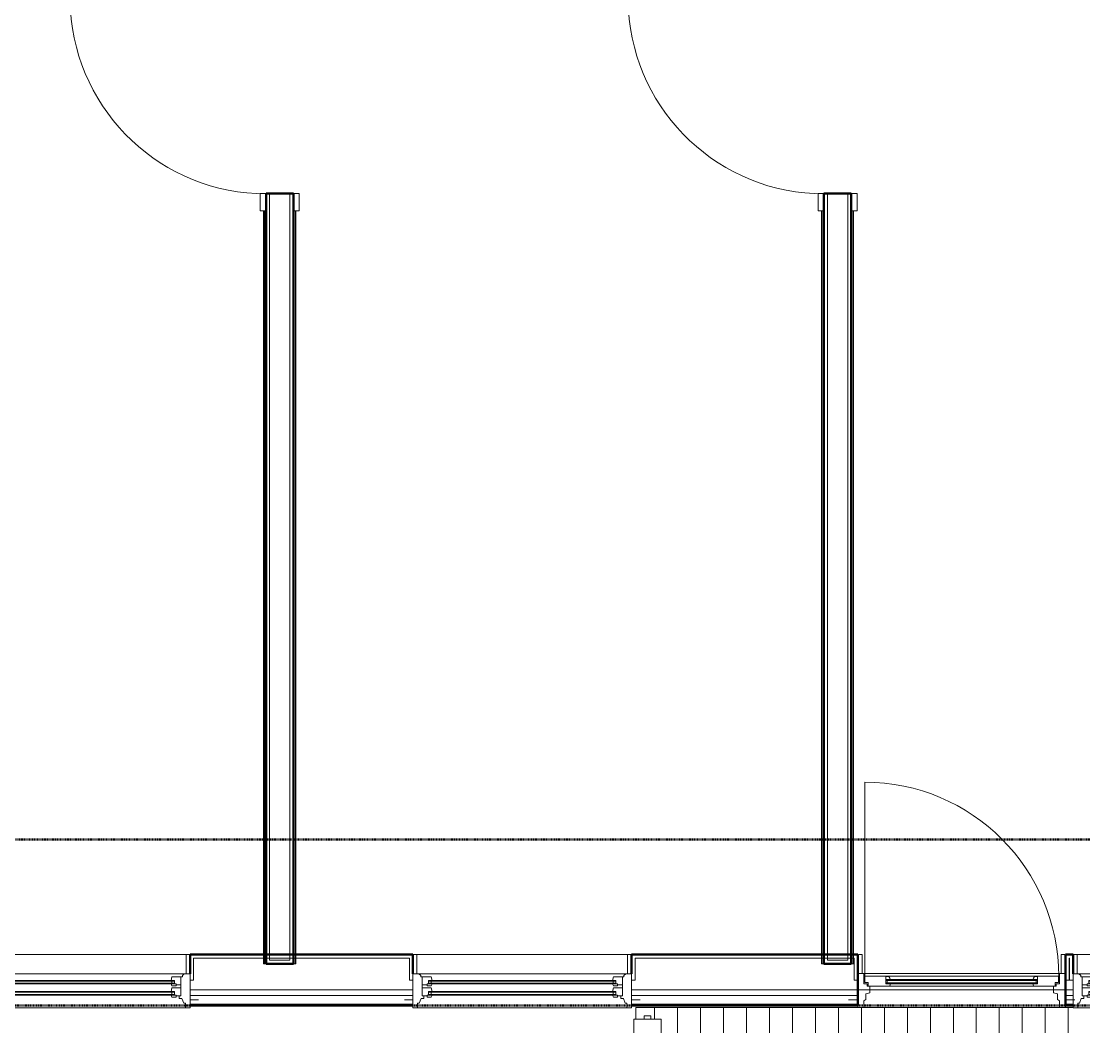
# Model space of a CAD drawing. Header units: inches. Extents: x -4235 to -464, y 9767 to 12344.
# Drawn here: x -2436.7 to -2251.9, y 9976.5 to 10151.4 of the extents above; entities that cross this region are included whole.
import ezdxf

# ---------------------------------------------------------------- set-up
doc = ezdxf.new("R2010")
doc.units = ezdxf.units.IN
doc.header["$MEASUREMENT"] = 0
doc.linetypes.add('Dash 1_16_', pattern=[0.125, 0.0625, -0.0625])
for name, color, linetype, lineweight in [('0-1', 7, 'Continuous', 5), ('0-2', 254, 'Continuous', 9), ('A-DOOR-1', 7, 'Continuous', 9), ('A-DOOR-2', 130, 'Continuous', 20), ('A-DOOR-4', 31, 'Continuous', 9), ('A-DOOR-5', 31, 'Continuous', 20), ('A-DOOR-FRAM', 31, 'Continuous', 20), ('A-DOOR-FRAM-1', 130, 'Continuous', 20), ('A-DOOR-FRAM-2', 31, 'Continuous', 9), ('A-DOOR-GLAZ', 31, 'Continuous', 9), ('A-FLOR-4', 192, 'Continuous', 9), ('A-FLOR-HRAL', 11, 'Continuous', 9), ('A-FLOR-PATT-1', 9, 'Continuous', 9), ('A-GLAZ-1', 151, 'Continuous', 9), ('A-GLAZ-2', 151, 'Continuous', 20), ('A-WALL', 113, 'Continuous', 13), ('A-WALL-1', 250, 'Continuous', 50), ('A-WALL-2', 50, 'Continuous', 13), ('A-WALL-3', 10, 'Continuous', 9), ('A-WALL-4', 254, 'Continuous', 9), ('A-WALL-5', 7, 'Continuous', 9), ('A-WALL-6', 113, 'Continuous', 9), ('A-WALL-7', 113, 'Continuous', 50), ('C-PROP-LINE-1', 91, 'Dash 1_16_', 50)]:
    doc.layers.add(name, color=color, linetype=linetype, lineweight=lineweight)

# ---------------------------------------------------------------- blocks, each defined once
blk = doc.blocks.new('SWING - SINGLE - FLUSH - 2-10 x 6-8 - PRIVACY-3199407-BACKGROUND - 2ND FLOOR')
at = {"layer": 'A-DOOR-1'}
blk.add_arc((17, 2.37), 34.07, 93.3657, 180, dxfattribs=at)
at = {"layer": 'A-DOOR-2'}
for p, q in [((15, 2.37), (15, 36.38)), ((17, 36.38), (15, 36.38)), ((17, 2.37), (17, 36.38)), ((17, 2.37), (15, 2.37))]:
    blk.add_line(p, q, dxfattribs=at)
at = {"layer": 'A-DOOR-FRAM-1'}
for p, q in [((-17, 3.37), (-20, 3.37)), ((-20, 3.37), (-20, 2.37)), ((-20, 2.37), (-17, 2.37)), ((-17, 2.37), (-17, 3.37)), ((20, 3.37), (17, 3.37)), ((17, 3.37), (17, 2.37)), ((17, 2.37), (20, 2.37)), ((20, 2.37), (20, 3.37)), ((-17, -2.38), (-20, -2.38)), ((-20, -2.38), (-20, -3.38)), ((-20, -3.38), (-17, -3.38)), ((-17, -3.38), (-17, -2.38)), ((20, -2.38), (17, -2.38)), ((17, -2.38), (17, -3.38)), ((17, -3.38), (20, -3.38)), ((20, -3.38), (20, -2.38))]:
    blk.add_line(p, q, dxfattribs=at)
blk = doc.blocks.new('Basic Wall _ INT - W4BØF - _5_8 GYP - 2X4 WOOD_BATT_ - 5_8 GYP_ - ___-2694665-BACKGROUND - 2ND FLOOR')
at = {"layer": 'A-WALL-3'}
for p, q in [((-2389.37, 10118.45), (-2389.37, 10121.45)), ((-2389.37, 9987.44), (-2389.37, 9989.06)), ((-2389.37, 9987.44), (-2389.35, 9987.44)), ((-2389.23, 9987.44), (-2389.17, 9987.44)), ((-2389.17, 9987.44), (-2389.02, 9987.44)), ((-2389.02, 9989.06), (-2389.02, 9987.44)), ((-2389.02, 9987.44), (-2388.96, 9987.44))]:
    blk.add_line(p, q, dxfattribs=at)
at = {"layer": 'A-WALL-4'}
for p, q in [((-2389.37, 9989.06), (-2389.37, 10118.45)), ((-2389.02, 10118.45), (-2389.02, 9989.06)), ((-2389.33, 9987.44), (-2389.37, 9987.44)), ((-2389.31, 9987.44), (-2389.33, 9987.44)), ((-2389.29, 9987.44), (-2389.31, 9987.44)), ((-2389.25, 9987.44), (-2389.29, 9987.44)), ((-2389.25, 9987.44), (-2389.25, 9989.06)), ((-2389.23, 9987.44), (-2389.25, 9987.44)), ((-2389.17, 9987.44), (-2389.23, 9987.44)), ((-2388.96, 9987.44), (-2389.17, 9987.44)), ((-2388.96, 9989.06), (-2388.96, 9987.44))]:
    blk.add_line(p, q, dxfattribs=at)
at = {"layer": 'A-WALL-5'}
for p, q in [((-2389.25, 9989.06), (-2389.25, 10118.45)), ((-2388.96, 10118.45), (-2388.96, 9989.06))]:
    blk.add_line(p, q, dxfattribs=at)
blk = doc.blocks.new('Basic Wall _ INT - W4BØF - _5_8 GYP - 2X4 WOOD_BATT_ - 5_8 GYP_ - ___-2694666-BACKGROUND - 2ND FLOOR')
at = {"layer": 'A-WALL-3'}
for p, q in [((-2394.12, 10118.45), (-2394.12, 10121.45)), ((-2394.54, 9987.44), (-2394.47, 9987.44)), ((-2394.47, 9989.06), (-2394.47, 9987.44)), ((-2394.47, 9987.44), (-2394.33, 9987.44)), ((-2394.33, 9987.44), (-2394.26, 9987.44)), ((-2394.15, 9987.44), (-2394.12, 9987.44)), ((-2394.12, 9987.44), (-2394.12, 9989.06))]:
    blk.add_line(p, q, dxfattribs=at)
at = {"layer": 'A-WALL-4'}
for p, q in [((-2394.47, 10118.45), (-2394.47, 9989.06)), ((-2394.12, 9989.06), (-2394.12, 10118.45)), ((-2394.54, 9989.06), (-2394.54, 9987.44)), ((-2394.25, 9987.44), (-2394.54, 9987.44)), ((-2394.25, 9989.06), (-2394.25, 9987.44)), ((-2394.17, 9987.44), (-2394.25, 9987.44)), ((-2394.12, 9987.44), (-2394.17, 9987.44))]:
    blk.add_line(p, q, dxfattribs=at)
at = {"layer": 'A-WALL-5'}
for p, q in [((-2394.54, 10118.45), (-2394.54, 9989.06)), ((-2394.25, 10118.45), (-2394.25, 9989.06))]:
    blk.add_line(p, q, dxfattribs=at)
blk = doc.blocks.new('Basic Wall _ INT - W4BØF - _5_8 GYP - 2X4 WOOD_BATT_ - 5_8 GYP_ - ___-2694688-BACKGROUND - 2ND FLOOR')
at = {"layer": 'A-WALL-3'}
for p, q in [((-2297.42, 10185.85), (-2297.49, 10185.82)), ((-2297.28, 10185.91), (-2297.42, 10185.85)), ((-2297.21, 10185.94), (-2297.28, 10185.91)), ((-2297.07, 10185.99), (-2297.1, 10185.98)), ((-2297.42, 10167.17), (-2297.42, 10167.05)), ((-2297.42, 10167.05), (-2297.42, 10166.96)), ((-2297.42, 10166.96), (-2297.42, 10166.9)), ((-2297.42, 10166.75), (-2297.42, 10158.45)), ((-2297.07, 10158.45), (-2297.07, 10166.75)), ((-2297.07, 10118.45), (-2297.07, 10121.45)), ((-2297.49, 9987.44), (-2297.42, 9987.44)), ((-2297.42, 9989.06), (-2297.42, 9987.44)), ((-2297.42, 9987.44), (-2297.28, 9987.44)), ((-2297.28, 9987.44), (-2297.21, 9987.44)), ((-2297.1, 9987.44), (-2297.07, 9987.44)), ((-2297.07, 9987.44), (-2297.07, 9989.06))]:
    blk.add_line(p, q, dxfattribs=at)
at = {"layer": 'A-WALL-4'}
for p, q in [((-2297.42, 10185.85), (-2297.42, 10167.17)), ((-2297.07, 10166.75), (-2297.07, 10185.99)), ((-2297.49, 10167.17), (-2297.49, 10167.05)), ((-2297.49, 10167.05), (-2297.49, 10166.96)), ((-2297.49, 10166.96), (-2297.49, 10166.9)), ((-2297.49, 10166.75), (-2297.49, 10158.45)), ((-2297.2, 10166.75), (-2297.2, 10158.9)), ((-2297.2, 10158.88), (-2297.2, 10158.45)), ((-2297.42, 10118.45), (-2297.42, 9989.06)), ((-2297.07, 9989.06), (-2297.07, 10118.45)), ((-2297.49, 9989.06), (-2297.49, 9987.44)), ((-2297.2, 9987.44), (-2297.49, 9987.44)), ((-2297.2, 9989.06), (-2297.2, 9987.44)), ((-2297.12, 9987.44), (-2297.2, 9987.44)), ((-2297.07, 9987.44), (-2297.12, 9987.44))]:
    blk.add_line(p, q, dxfattribs=at)
at = {"layer": 'A-WALL-5'}
for p, q in [((-2297.49, 10185.82), (-2297.49, 10167.17)), ((-2297.2, 10185.94), (-2297.2, 10166.75)), ((-2297.49, 10118.45), (-2297.49, 9989.06)), ((-2297.2, 10118.45), (-2297.2, 9989.06))]:
    blk.add_line(p, q, dxfattribs=at)
at = {"layer": 'A-WALL-5', "flags": 128}
for points in [[(-2297.49, 10185.82), (-2297.37, 10185.87), (-2297.28, 10185.91), (-2297.22, 10185.93), (-2297.2, 10185.94)], [(-2297.2, 10185.94), (-2297.2, 10185.94), (-2297.19, 10185.95), (-2297.17, 10185.95), (-2297.16, 10185.96), (-2297.14, 10185.97), (-2297.12, 10185.98)]]:
    blk.add_lwpolyline(points, dxfattribs=at)
blk = doc.blocks.new('Basic Wall _ INT - W4BØF - _5_8 GYP - 2X4 WOOD_BATT_ - 5_8 GYP_ - ___-2694687-BACKGROUND - 2ND FLOOR')
at = {"layer": 'A-WALL-3'}
for p, q in [((-2292.3, 10187.97), (-2292.32, 10187.96)), ((-2292.12, 10188.05), (-2292.18, 10188.02)), ((-2291.97, 10188.11), (-2292.12, 10188.05)), ((-2291.91, 10188.13), (-2291.97, 10188.11)), ((-2292.32, 10155.45), (-2292.32, 10158.45)), ((-2292.32, 10118.45), (-2292.32, 10121.45)), ((-2292.32, 9987.44), (-2292.32, 9989.05)), ((-2292.32, 9987.44), (-2292.3, 9987.44)), ((-2292.18, 9987.44), (-2292.12, 9987.44)), ((-2292.12, 9987.44), (-2291.97, 9987.44)), ((-2291.97, 9989.05), (-2291.97, 9987.44)), ((-2291.97, 9987.44), (-2291.91, 9987.44))]:
    blk.add_line(p, q, dxfattribs=at)
at = {"layer": 'A-WALL-4'}
for p, q in [((-2292.32, 10158.45), (-2292.32, 10187.96)), ((-2291.97, 10188.11), (-2291.97, 10158.45)), ((-2292.32, 9989.06), (-2292.32, 10118.45)), ((-2291.97, 10118.45), (-2291.97, 9989.06)), ((-2292.28, 9987.44), (-2292.32, 9987.44)), ((-2292.2, 9987.44), (-2292.28, 9987.44)), ((-2292.2, 9987.44), (-2292.2, 9989.05)), ((-2291.91, 9987.44), (-2292.2, 9987.44)), ((-2291.91, 9989.05), (-2291.91, 9987.44))]:
    blk.add_line(p, q, dxfattribs=at)
at = {"layer": 'A-WALL-5'}
for p, q in [((-2292.2, 10158.45), (-2292.2, 10188.01)), ((-2291.91, 10188.13), (-2291.91, 10158.45)), ((-2292.2, 9989.06), (-2292.2, 10118.45)), ((-2291.91, 10118.45), (-2291.91, 9989.06))]:
    blk.add_line(p, q, dxfattribs=at)
at = {"layer": 'A-WALL-5', "flags": 128}
for points in [[(-2292.28, 10187.98), (-2292.26, 10187.99), (-2292.24, 10188), (-2292.22, 10188), (-2292.21, 10188.01), (-2292.2, 10188.01), (-2292.2, 10188.01)], [(-2292.2, 10188.01), (-2292.18, 10188.02), (-2292.12, 10188.05), (-2292.03, 10188.08), (-2291.91, 10188.13)]]:
    blk.add_lwpolyline(points, dxfattribs=at)
blk = doc.blocks.new('CTR - 1st Phase - Unit Layouts_rvt-1-BACKGROUND - 2ND FLOOR')
at = {"layer": 'A-WALL-1'}
for p, q in [((-2394.12, 10121.45), (-2394.12, 9987.44)), ((-2389.37, 10121.45), (-2394.12, 10121.45)), ((-2389.37, 9987.44), (-2389.37, 10121.45)), ((-2297.07, 10121.45), (-2297.07, 9987.44)), ((-2292.32, 10121.45), (-2297.07, 10121.45)), ((-2292.32, 9987.44), (-2292.32, 10121.45)), ((-2394.12, 9987.44), (-2393.5, 9987.44)), ((-2393.5, 9987.44), (-2390, 9987.44)), ((-2390, 9987.44), (-2389.37, 9987.44)), ((-2297.07, 9987.44), (-2296.45, 9987.44)), ((-2296.45, 9987.44), (-2292.95, 9987.44)), ((-2292.95, 9987.44), (-2292.32, 9987.44))]:
    blk.add_line(p, q, dxfattribs=at)
at = {"layer": 'A-WALL-2'}
for p, q in [((-2393.5, 9988.06), (-2393.5, 10121.45)), ((-2390, 9988.06), (-2390, 10121.45)), ((-2296.45, 9988.06), (-2296.45, 10121.45)), ((-2292.95, 9988.06), (-2292.95, 10121.45)), ((-2393.5, 9988.06), (-2390, 9988.06)), ((-2296.45, 9988.06), (-2292.95, 9988.06))]:
    blk.add_line(p, q, dxfattribs=at)
at = {"layer": 'A-WALL-3'}
for p, q in [((-2394.12, 10121.45), (-2394.12, 10118.45)), ((-2389.37, 10118.45), (-2389.37, 10121.45)), ((-2297.07, 10121.45), (-2297.07, 10118.45)), ((-2292.32, 10118.45), (-2292.32, 10121.45)), ((-2394.12, 10118.45), (-2394.12, 9989.06)), ((-2389.37, 9989.06), (-2389.37, 10118.45)), ((-2297.07, 10118.45), (-2297.07, 9989.06)), ((-2292.32, 9989.06), (-2292.32, 10118.45)), ((-2394.12, 9989.06), (-2394.12, 9987.44)), ((-2389.37, 9987.44), (-2394.12, 9987.44)), ((-2389.37, 9987.44), (-2389.37, 9989.06)), ((-2297.07, 9989.06), (-2297.07, 9987.44)), ((-2292.32, 9987.44), (-2297.07, 9987.44)), ((-2292.32, 9987.44), (-2292.32, 9989.05))]:
    blk.add_line(p, q, dxfattribs=at)
at = {"layer": 'A-WALL-4'}
for p, q in [((-2394.12, 10121.45), (-2389.37, 10121.45)), ((-2297.07, 10121.45), (-2292.32, 10121.45))]:
    blk.add_line(p, q, dxfattribs=at)
at = {"layer": '0-2'}
for name in ['Basic Wall _ INT - W4BØF - _5_8 GYP - 2X4 WOOD_BATT_ - 5_8 GYP_ - ___-2694687-BACKGROUND - 2ND FLOOR', 'Basic Wall _ INT - W4BØF - _5_8 GYP - 2X4 WOOD_BATT_ - 5_8 GYP_ - ___-2694688-BACKGROUND - 2ND FLOOR', 'Basic Wall _ INT - W4BØF - _5_8 GYP - 2X4 WOOD_BATT_ - 5_8 GYP_ - ___-2694666-BACKGROUND - 2ND FLOOR', 'Basic Wall _ INT - W4BØF - _5_8 GYP - 2X4 WOOD_BATT_ - 5_8 GYP_ - ___-2694665-BACKGROUND - 2ND FLOOR']:
    blk.add_blockref(name, (0, 0), dxfattribs=at)
for p, rotation in [((-2391.75, 10138.45), 90.00000000002112), ((-2294.7, 10138.45), 89.99999999994733)]:
    blk.add_blockref('SWING - SINGLE - FLUSH - 2-10 x 6-8 - PRIVACY-3199407-BACKGROUND - 2ND FLOOR', p, dxfattribs=dict(at, rotation=rotation))
blk = doc.blocks.new('Door-Inswing-Andersen-400_Series-Single - 3_ 0-1_8_ x custom height - 2ND FLOOR-2896157-BACKGROUND - 2ND FLOOR')
at = {"layer": 'A-DOOR-4'}
blk.add_line((16.87, -0.66), (16.87, -34.41), dxfattribs=at)
blk.add_arc((16.87, -0.66), 33.75, 180, 270, dxfattribs=at)
at = {"layer": 'A-DOOR-5'}
for p, q in [((-16.26, 0.42), (-16.87, 0.41)), ((-16.87, 0.41), (-16.87, -0.66)), ((-16.26, 1.06), (-16.26, 0.42)), ((-16.26, 1.06), (-12.44, 1.06)), ((-13.19, 0.66), (-12.44, 0.66)), ((-13.19, -0.66), (-13.19, 0.66)), ((-12.44, 0.75), (-12.47, 1.06)), ((12.44, 1.06), (-12.44, 1.06)), ((-12.44, 0.66), (-12.44, 0.75)), ((16.26, 1.06), (12.44, 1.06)), ((12.44, 0.75), (12.47, 1.06)), ((12.44, 0.66), (12.44, 0.75)), ((13.19, 0.66), (12.44, 0.66)), ((13.19, -0.66), (13.19, 0.66)), ((16.26, 1.06), (16.26, 0.42)), ((16.26, 0.42), (16.87, 0.41)), ((16.87, 0.41), (16.87, -0.66)), ((-16.87, -0.66), (-12.44, -0.66)), ((-12.44, -0.09), (-13.19, -0.09)), ((-13.19, -0.59), (-12.67, -0.59)), ((-13.19, -0.66), (-13.19, -0.59)), ((-12.67, -0.59), (-12.47, -0.34)), ((-12.47, -0.34), (-12.44, -0.16)), ((-12.44, -0.16), (-12.44, -0.09)), ((12.44, -0.66), (-12.44, -0.66)), ((12.44, -0.09), (13.19, -0.09)), ((12.44, -0.16), (12.44, -0.09)), ((12.47, -0.34), (12.44, -0.16)), ((16.87, -0.66), (12.44, -0.66)), ((12.67, -0.59), (12.47, -0.34)), ((13.19, -0.59), (12.67, -0.59)), ((13.19, -0.66), (13.19, -0.59))]:
    blk.add_line(p, q, dxfattribs=at)
at = {"layer": 'A-DOOR-FRAM'}
for p, q in [((-18.06, 4.8), (-18.06, 4.44)), ((-18.06, 4.75), (-18.06, -1.13)), ((-18.06, 4.75), (-17.03, 4.75)), ((-18.06, 4.44), (-18.06, -1.13)), ((-17.03, 3.63), (-17.03, 4.75)), ((17.03, 3.63), (17.03, 4.75)), ((18.06, 4.75), (17.03, 4.75)), ((18.06, 4.44), (18.06, 4.8)), ((18.06, 4.75), (18.06, -1.13)), ((18.06, -1.13), (18.06, 4.44)), ((-19.69, 3.44), (-18.06, 3.44)), ((-16.69, 3.39), (-17.03, 3.63)), ((-16.69, 2.39), (-16.69, 3.39)), ((-16, 2.23), (-16.69, 2.39)), ((-16, 1.09), (-16, 2.23)), ((16, 2.23), (16.69, 2.39)), ((16, 1.09), (16, 2.23)), ((16.69, 3.39), (17.03, 3.63)), ((16.69, 2.39), (16.69, 3.39)), ((19.69, 3.44), (18.06, 3.44)), ((-17.03, 0.66), (-16.45, 0.66)), ((-17.03, -1.13), (-17.03, 0.66)), ((-16.45, 0.66), (-16.45, 1.09)), ((-16.45, 1.09), (-16, 1.09)), ((16.45, 1.09), (16, 1.09)), ((16.45, 0.66), (16.45, 1.09)), ((17.03, 0.66), (16.45, 0.66)), ((17.03, -1.13), (17.03, 0.66)), ((-18.06, -1.13), (-17.94, -1.13)), ((-17.69, -1.13), (-18.06, -1.13)), ((-18.06, -1.13), (-17.03, -1.13)), ((-17.31, -1.13), (17.31, -1.13)), ((18.06, -1.13), (17.03, -1.13)), ((17.94, -1.13), (18.06, -1.13))]:
    blk.add_line(p, q, dxfattribs=at)
at = {"layer": 'A-DOOR-FRAM-2'}
for p, q in [((-17.31, -1.13), (-17.94, -1.13)), ((-17.94, -1.13), (-17.94, -4.44)), ((-17.31, -4.44), (-17.31, -1.13)), ((17.94, -1.13), (17.31, -1.13)), ((17.31, -1.13), (17.31, -4.44)), ((17.94, -4.44), (17.94, -1.13)), ((-17.94, -4.44), (-17.31, -4.44)), ((17.31, -4.44), (17.94, -4.44))]:
    blk.add_line(p, q, dxfattribs=at)
at = {"layer": 'A-DOOR-GLAZ'}
for p, q in [((-12.44, 0.5), (-13.19, 0.5)), ((-13.19, 0.06), (-12.44, 0.06)), ((-12.98, 0.5), (-12.98, 0.06)), ((12.44, 0.66), (-12.44, 0.66)), ((12.44, 0.5), (-12.44, 0.5)), ((12.44, 0.06), (-12.44, 0.06)), ((12.44, 0.5), (13.19, 0.5)), ((13.19, 0.06), (12.44, 0.06)), ((12.98, 0.5), (12.98, 0.06)), ((12.44, -0.09), (-12.44, -0.09))]:
    blk.add_line(p, q, dxfattribs=at)
blk = doc.blocks.new('Window-Double_Hung-Andersen-400_Series-Tilt_Wash - DOUBLE HUNG - REVERSE COTTAGE - 2ND FLOOR-2888952-BACKGROUND - 2ND FLOOR')
at = {"layer": 'A-GLAZ-1'}
for p, q in [((-19.01, 2.44), (-19.01, 3.94)), ((-19.01, 3.94), (-18.95, 3.94)), ((-18.95, 4.44), (18.95, 4.44)), ((-18.95, 1.06), (-18.95, 4.44)), ((-18.32, 1.06), (-18.32, 4.44)), ((18.32, 1.06), (18.32, 4.44)), ((18.95, 4.44), (18.95, 1.06)), ((18.95, 3.94), (19.01, 3.94)), ((19.01, 3.94), (19.01, 2.44)), ((-18.95, 2.44), (-19.01, 2.44)), ((19.01, 2.44), (18.95, 2.44)), ((18.95, 1.06), (-18.95, 1.06)), ((-16.29, -0.19), (-15.7, -0.19)), ((-16.29, -0.56), (-15.7, -0.56)), ((-15.82, -0.56), (-15.82, -0.19)), ((-15.7, -0.06), (15.7, -0.06)), ((-15.7, -0.19), (15.7, -0.19)), ((-15.7, -0.56), (15.7, -0.56)), ((-15.7, -0.69), (15.7, -0.69)), ((16.29, -0.19), (15.7, -0.19)), ((16.29, -0.56), (15.7, -0.56)), ((15.82, -0.56), (15.82, -0.19)), ((-16.29, -2.13), (-15.7, -2.13)), ((-16.29, -2.5), (-15.7, -2.5)), ((-15.82, -2.5), (-15.82, -2.13)), ((-15.7, -2), (15.7, -2)), ((-15.7, -2.13), (15.7, -2.13)), ((-15.7, -2.5), (15.7, -2.5)), ((-15.7, -2.63), (15.7, -2.63)), ((16.29, -2.13), (15.7, -2.13)), ((16.29, -2.5), (15.7, -2.5)), ((15.82, -2.5), (15.82, -2.13))]:
    blk.add_line(p, q, dxfattribs=at)
at = {"layer": 'A-GLAZ-2'}
for p, q in [((-19.01, 1.06), (19.01, 1.06)), ((-19.01, -4.81), (-19.01, 1.06)), ((-17.67, 0.78), (-18, 1.06)), ((-17.67, 0.78), (-17.67, 0.56)), ((-17.67, 0.56), (-15.86, 0.56)), ((-17.42, -2.75), (-17.42, 0.56)), ((-15.86, 0.56), (-15.7, -0.06)), ((15.86, 0.56), (15.7, -0.06)), ((17.67, 0.56), (15.86, 0.56)), ((17.42, -2.75), (17.42, 0.56)), ((17.67, 0.78), (18, 1.06)), ((17.67, 0.78), (17.67, 0.56)), ((19.01, 1.06), (19.01, -4.81)), ((-17.42, -0.81), (-16.57, -0.81)), ((-17.42, -1.38), (-15.86, -1.38)), ((-16.57, -0.69), (-16.57, -1.03)), ((-15.7, -0.69), (-16.57, -0.69)), ((-15.86, -1.03), (-16.57, -1.03)), ((-16.29, -0.69), (-16.29, -0.06)), ((-15.7, -0.06), (-16.29, -0.06)), ((-15.86, -1.03), (-15.7, -0.69)), ((-15.86, -1.38), (-15.7, -2)), ((15.7, -0.06), (16.29, -0.06)), ((15.86, -1.03), (15.7, -0.69)), ((15.7, -0.69), (16.57, -0.69)), ((15.86, -1.38), (15.7, -2)), ((15.86, -1.03), (16.57, -1.03)), ((17.42, -1.38), (15.86, -1.38)), ((16.29, -0.69), (16.29, -0.06)), ((16.57, -0.69), (16.57, -1.03)), ((17.42, -0.81), (16.57, -0.81)), ((-19.01, -3.44), (-20.51, -3.44)), ((-17.92, -4), (-17.61, -3.19)), ((-17.61, -3.19), (-17.14, -3.19)), ((-17.42, -2.75), (-16.57, -2.75)), ((-17.14, -3.19), (-17.14, -2.75)), ((-16.57, -2.63), (-16.57, -2.97)), ((-15.7, -2.63), (-16.57, -2.63)), ((-15.86, -2.97), (-16.57, -2.97)), ((-16.29, -2.63), (-16.29, -2)), ((-15.7, -2), (-16.29, -2)), ((-15.86, -2.97), (-15.7, -2.63)), ((15.7, -2), (16.29, -2)), ((15.86, -2.97), (15.7, -2.63)), ((15.7, -2.63), (16.57, -2.63)), ((15.86, -2.97), (16.57, -2.97)), ((16.29, -2.63), (16.29, -2)), ((16.57, -2.63), (16.57, -2.97)), ((17.42, -2.75), (16.57, -2.75)), ((17.14, -3.19), (17.14, -2.75)), ((17.61, -3.19), (17.14, -3.19)), ((17.92, -4), (17.61, -3.19)), ((19.01, -3.44), (20.51, -3.44)), ((19.01, -4.81), (-19.01, -4.81)), ((-18.2, -4), (-17.92, -4)), ((-18.2, -4.81), (-18.2, -4)), ((18.2, -4), (17.92, -4)), ((18.2, -4.81), (18.2, -4))]:
    blk.add_line(p, q, dxfattribs=at)
blk = doc.blocks.new('Railing - Baluster_01-2700443-BACKGROUND - 2ND FLOOR')
at = {"layer": 'A-FLOR-HRAL'}
for p, q in [((-0.59, 1.18), (0.59, 1.18)), ((-0.59, 0.59), (-0.59, 1.18)), ((0.59, 1.18), (0.59, 0.59))]:
    blk.add_line(p, q, dxfattribs=at)
blk = doc.blocks.new('Railing - Railing-2700276-BACKGROUND - 2ND FLOOR')
at = {"layer": 'A-FLOR-HRAL'}
for p, q in [((-2330.14, 9977.83), (-2330.14, 9926.58)), ((-2330.14, 9977.83), (-2329.66, 9977.83)), ((-2329.66, 9977.83), (-2325.88, 9977.83)), ((-2325.88, 9977.83), (-2325.41, 9977.83)), ((-2325.41, 9931.3), (-2325.41, 9977.83)), ((-2220.81, 9977.83), (-2220.81, 9931.3)), ((-2220.81, 9977.83), (-2220.34, 9977.83)), ((-2220.34, 9977.83), (-2216.56, 9977.83)), ((-2216.56, 9977.83), (-2216.09, 9977.83)), ((-2216.09, 9926.58), (-2216.09, 9977.83)), ((-2220.81, 9931.3), (-2325.41, 9931.3)), ((-2330.14, 9926.58), (-2216.09, 9926.58))]:
    blk.add_line(p, q, dxfattribs=at)
for points, knots in [([(-2325.88, 9930.83), (-2325.84, 9930.87), (-2325.78, 9930.93), (-2325.7, 9931.01), (-2325.66, 9931.06), (-2325.62, 9931.09), (-2325.59, 9931.13), (-2325.56, 9931.16), (-2325.53, 9931.18), (-2325.5, 9931.21), (-2325.47, 9931.24), (-2325.45, 9931.27), (-2325.42, 9931.29), (-2325.41, 9931.3), (-2325.41, 9931.3)], [0, 0, 0, 0, 0.166667, 0.25, 0.333333, 0.375, 0.416667, 0.5, 0.541667, 0.583333, 0.666667, 0.75, 0.833333, 1, 1, 1, 1]), ([(-2220.34, 9930.83), (-2220.38, 9930.87), (-2220.44, 9930.93), (-2220.52, 9931.01), (-2220.57, 9931.06), (-2220.6, 9931.09), (-2220.63, 9931.13), (-2220.67, 9931.16), (-2220.69, 9931.18), (-2220.72, 9931.21), (-2220.75, 9931.24), (-2220.78, 9931.27), (-2220.8, 9931.29), (-2220.81, 9931.3), (-2220.81, 9931.3)], [0, 0, 0, 0, 0.166667, 0.25, 0.333333, 0.375, 0.416667, 0.5, 0.541667, 0.583333, 0.666667, 0.75, 0.833333, 1, 1, 1, 1]), ([(-2330.14, 9926.58), (-2330.14, 9926.58), (-2330.13, 9926.59), (-2330.1, 9926.61), (-2330.07, 9926.64), (-2330.05, 9926.67), (-2330.02, 9926.69), (-2329.99, 9926.72), (-2329.95, 9926.76), (-2329.91, 9926.8), (-2329.87, 9926.84), (-2329.84, 9926.88), (-2329.77, 9926.95), (-2329.7, 9927.01), (-2329.66, 9927.05)], [0, 0, 0, 0, 0.166667, 0.25, 0.333333, 0.416667, 0.458333, 0.5, 0.583333, 0.666667, 0.708333, 0.75, 0.833333, 1, 1, 1, 1]), ([(-2216.09, 9926.58), (-2216.09, 9926.58), (-2216.09, 9926.59), (-2216.12, 9926.61), (-2216.15, 9926.64), (-2216.18, 9926.67), (-2216.2, 9926.69), (-2216.23, 9926.72), (-2216.27, 9926.76), (-2216.31, 9926.8), (-2216.35, 9926.84), (-2216.39, 9926.88), (-2216.46, 9926.95), (-2216.52, 9927.01), (-2216.56, 9927.05)], [0, 0, 0, 0, 0.166667, 0.25, 0.333333, 0.416667, 0.458333, 0.5, 0.583333, 0.666667, 0.708333, 0.75, 0.833333, 1, 1, 1, 1])]:
    blk.add_open_spline(points, degree=3, knots=knots, dxfattribs=at)
blk.add_blockref('Railing - Baluster_01-2700443-BACKGROUND - 2ND FLOOR', (-2327.77, 9977.24))
blk = doc.blocks.new('Family - ___-2835860-BACKGROUND - 2ND FLOOR')
at = {"layer": 'C-PROP-LINE-1'}
blk.add_line((-2067.92, 9980.19), (-2523.72, 9980.19), dxfattribs=at)
blk = doc.blocks.new('Family - ___-2835903-BACKGROUND - 2ND FLOOR')
at = {"layer": 'C-PROP-LINE-1'}
blk.add_line((-2096.82, 10009.09), (-3831.82, 10009.09), dxfattribs=at)
blk = doc.blocks.new('Family - ___-2835932-BACKGROUND - 2ND FLOOR')
at = {"layer": 'C-PROP-LINE-1'}
blk.add_line((-2067.92, 9980.19), (-3860.72, 9980.19), dxfattribs=at)

msp = doc.modelspace()

# ---------------------------------------------------------------- hatches: boundary and pattern name
at = {"layer": 'A-FLOR-PATT-1'}
h = msp.add_hatch(dxfattribs=at)
h.set_pattern_fill('FP_12', color=256, style=0, pattern_type=2)
h.set_pattern_definition([(90, (-1554.576, 11021.939), (-4, 2e-16), []), (180, (-1554.576, 11021.939), (-8, -8), [4, -28]), (180, (-1558.576, 11037.939), (-8, -8), [4, -28])])
h.paths.add_polyline_path([(-2238.93, 9931.3), (-2220.81, 9931.3), (-2220.79, 9977.83), (-2216.45, 9977.83), (-2216.45, 9979.81), (-2329.77, 9979.83), (-2329.77, 9977.83), (-2328.36, 9977.83), (-2328.36, 9978.42), (-2327.18, 9978.42), (-2327.18, 9977.83), (-2325.41, 9977.83), (-2325.41, 9931.3), (-2294.99, 9931.3)], flags=0)

# ---------------------------------------------------------------- linework, layer by layer
at = {"layer": 'A-FLOR-4'}
for p, q in [((-2291.19, 9982.94), (-2255.06, 9982.94)), ((-2253.74, 9979.83), (-2329.77, 9979.83)), ((-2329.77, 9979.83), (-2329.77, 9977.83))]:
    msp.add_line(p, q, dxfattribs=at)
at = {"layer": 'A-WALL'}
for p, q in [((-2406.71, 9988.44), (-2406.71, 9984.63)), ((-2369.19, 9988.44), (-2406.71, 9988.44)), ((-2369.19, 9984.63), (-2369.19, 9988.44)), ((-2329.91, 9988.44), (-2329.91, 9984.63)), ((-2291.81, 9988.44), (-2329.91, 9988.44)), ((-2291.81, 9984.63), (-2291.81, 9988.44)), ((-2254.44, 9988.44), (-2254.44, 9984.63)), ((-2254.36, 9988.44), (-2254.44, 9988.44)), ((-2254.36, 9984.63), (-2254.36, 9988.44)), ((-2407.34, 9984.63), (-2406.71, 9984.63)), ((-2369.19, 9984.63), (-2368.56, 9984.63)), ((-2330.54, 9984.63), (-2329.91, 9984.63)), ((-2291.81, 9984.63), (-2291.19, 9984.63)), ((-2255.06, 9984.63), (-2254.44, 9984.63)), ((-2254.36, 9984.63), (-2253.74, 9984.63)), ((-2407.34, 9982.94), (-2368.56, 9982.94)), ((-2407.34, 9981.94), (-2368.56, 9981.94)), ((-2330.54, 9982.94), (-2291.19, 9982.94)), ((-2330.54, 9981.94), (-2291.19, 9981.94)), ((-2255.06, 9982.94), (-2253.74, 9982.94)), ((-2255.06, 9981.94), (-2253.74, 9981.94)), ((-2407.34, 9980.44), (-2368.56, 9980.44)), ((-2330.54, 9980.44), (-2291.19, 9980.44)), ((-2255.06, 9980.44), (-2253.74, 9980.44))]:
    msp.add_line(p, q, dxfattribs=at)
at = {"layer": 'A-WALL-6'}
for p, q in [((-2407.4, 9989.06), (-2407.34, 9989.06)), ((-2368.56, 9989.06), (-2368.5, 9989.06)), ((-2330.6, 9989.06), (-2330.54, 9989.06)), ((-2253.74, 9989.06), (-2253.67, 9989.06))]:
    msp.add_line(p, q, dxfattribs=at)
at = {"layer": 'A-WALL-7'}
for p, q in [((-2368.56, 9989.06), (-2407.34, 9989.06)), ((-2407.34, 9989.06), (-2407.34, 9985.69)), ((-2368.56, 9985.69), (-2368.56, 9989.06)), ((-2291.19, 9989.06), (-2330.54, 9989.06)), ((-2330.54, 9989.06), (-2330.54, 9985.69)), ((-2291.19, 9980.19), (-2291.19, 9989.06)), ((-2253.74, 9989.06), (-2255.06, 9989.06)), ((-2255.06, 9989.06), (-2255.06, 9980.19)), ((-2253.74, 9985.69), (-2253.74, 9989.06)), ((-2407.34, 9980.19), (-2368.56, 9980.19)), ((-2330.54, 9980.19), (-2291.19, 9980.19)), ((-2255.06, 9980.19), (-2253.74, 9980.19))]:
    msp.add_line(p, q, dxfattribs=at)

# ---------------------------------------------------------------- block references
at = {"layer": '0-1'}
msp.add_blockref('CTR - 1st Phase - Unit Layouts_rvt-1-BACKGROUND - 2ND FLOOR', (0, 0), dxfattribs=at)
at = {"layer": 'A-DOOR-4', "rotation": 180}
msp.add_blockref('Door-Inswing-Andersen-400_Series-Single - 3_ 0-1_8_ x custom height - 2ND FLOOR-2896157-BACKGROUND - 2ND FLOOR', (-2273.12, 9984.63), dxfattribs=at)
at = {"layer": 'A-FLOR-HRAL'}
msp.add_blockref('Railing - Railing-2700276-BACKGROUND - 2ND FLOOR', (0, 0), dxfattribs=at)
at = {"layer": 'A-GLAZ-1'}
for p in [(-2426.35, 9984.63), (-2349.55, 9984.63), (-2234.72, 9984.63)]:
    msp.add_blockref('Window-Double_Hung-Andersen-400_Series-Tilt_Wash - DOUBLE HUNG - REVERSE COTTAGE - 2ND FLOOR-2888952-BACKGROUND - 2ND FLOOR', p, dxfattribs=at)
at = {"layer": 'C-PROP-LINE-1'}
for name in ['Family - ___-2835860-BACKGROUND - 2ND FLOOR', 'Family - ___-2835932-BACKGROUND - 2ND FLOOR', 'Family - ___-2835903-BACKGROUND - 2ND FLOOR']:
    msp.add_blockref(name, (0, 0), dxfattribs=at)

doc.saveas('drawing.dxf')
